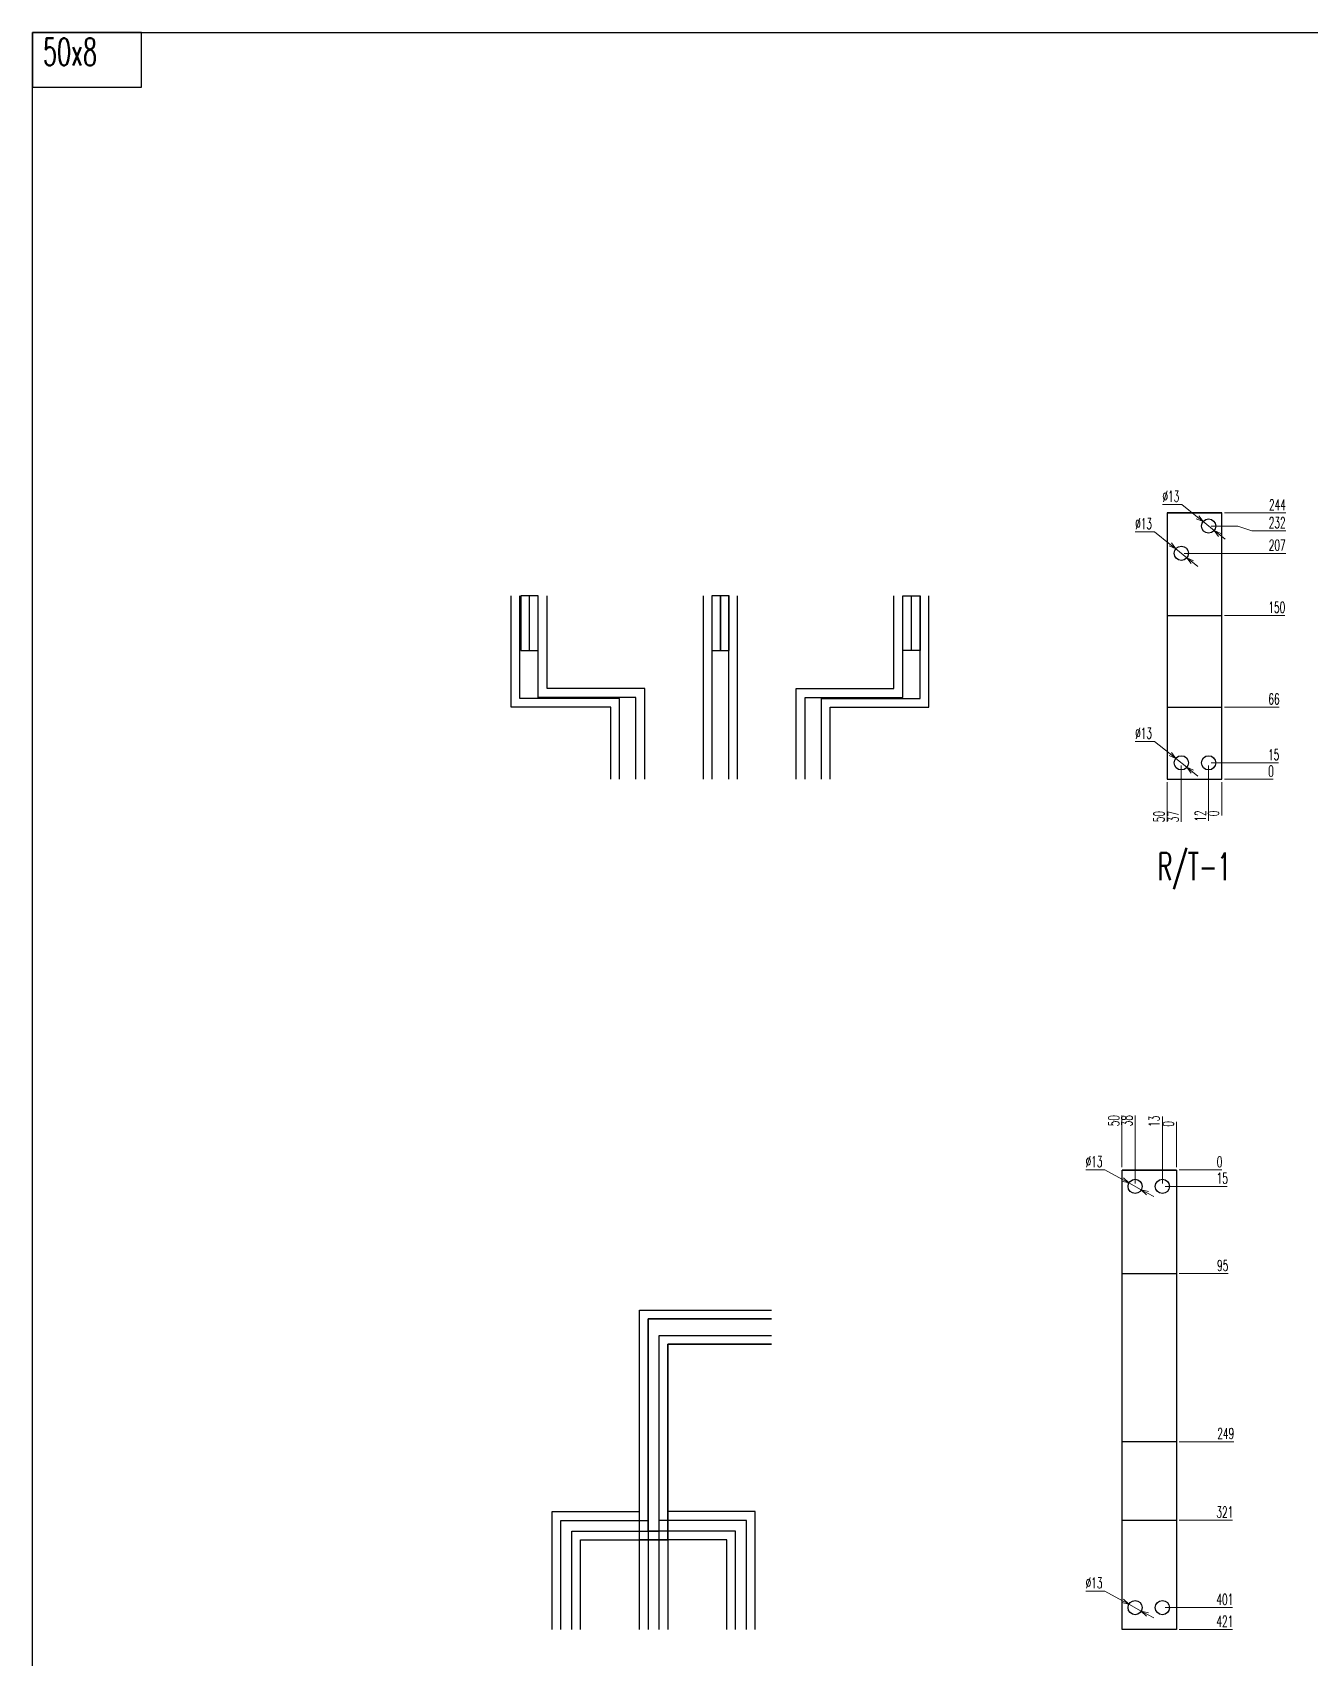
# Model space of a CAD drawing. Header units: millimetres. Extents: x 44190 to 77260, y -67199 to -50358.
# Drawn here: x 57471 to 58642, y -51847 to -50358 of the extents above; entities that cross this region are included whole.
import ezdxf
from ezdxf.enums import TextEntityAlignment as Align

# ---------------------------------------------------------------- set-up
doc = ezdxf.new("R2010")
doc.units = ezdxf.units.MM
doc.header["$LTSCALE"] = 3
doc.layers.add('@.VISIBLE', color=7, linetype='Continuous')
doc.layers.add('dim', color=7, linetype='Continuous')
doc.styles.add('Ann_w01', font='romans.shx', dxfattribs={"width": 0.6, "bigfont": 'chineset.shx'})
doc.dimstyles.new('Dim 01_SC05', dxfattribs={"dimscale": 5, "dimtxt": 2, "dimasz": 1.3, "dimexe": 0.5, "dimexo": 0.5, "dimgap": 0.5, "dimtad": 1, "dimtoh": 1, "dimdec": 1, "dimzin": 12, "dimdsep": 46, "dimtxsty": 'Ann_w01', "dimblk": 'OPEN30', "dimcen": 1.5, "dimclrd": 6, "dimclre": 6, "dimclrt": 3, "dimadec": 1, "dimazin": 3, "dimtm": 1e-09, "dimtfac": 1, "dimtdec": 1, "dimtmove": 0, "dimatfit": 3, "dimldrblk": 'OPEN30', "dimfxl": 1, "dimtolj": 1, "dimlwd": 20, "dimlwe": 20, "dimarcsym": 0})

# ---------------------------------------------------------------- blocks, each defined once
blk = doc.blocks.new('*D390')
at = {"color": 6, "lineweight": 20, "transparency": 16777216}
blk.add_line((58563.9, -51041.8), (58608.6, -51041.8), dxfattribs=at)
at = {"layer": 'Defpoints', "color": 0, "transparency": 16777216}
for p in [(58536.4, -51041.8), (58561.4, -51041.8), (58602.1, -51041.8)]:
    blk.add_point(p, dxfattribs=at)
at = {"color": 3, "transparency": 16777216, "insert": (58606.6, -51034.3), "char_height": 10, "attachment_point": 5, "style": 'Ann_w01'}
blk.add_mtext('\\A1;0', dxfattribs=at)
blk = doc.blocks.new('_Open30')
at = {"color": 0, "linetype": 'ByBlock', "lineweight": -2}
for p, q in [((-1, 0.27), (0, 0)), ((0, 0), (-1, -0.27)), ((0, 0), (-1, 0))]:
    blk.add_line(p, q, dxfattribs=at)
blk = doc.blocks.new('*D391')
at = {"color": 6, "lineweight": 20, "transparency": 16777216}
blk.add_line((58551.9, -51026.8), (58613.5, -51026.8), dxfattribs=at)
at = {"layer": 'Defpoints', "color": 0, "transparency": 16777216}
for p in [(58549.4, -51026.8), (58602.1, -51026.8), (58536.4, -51041.8)]:
    blk.add_point(p, dxfattribs=at)
at = {"color": 3, "transparency": 16777216, "insert": (58609.1, -51019.3), "char_height": 10, "attachment_point": 5, "style": 'Ann_w01'}
blk.add_mtext('\\A1;15', dxfattribs=at)
blk = doc.blocks.new('*D392')
at = {"color": 6, "lineweight": 20, "transparency": 16777216}
blk.add_line((58563.9, -50975.8), (58614.1, -50975.8), dxfattribs=at)
at = {"layer": 'Defpoints', "color": 0, "transparency": 16777216}
for p in [(58561.4, -50975.8), (58602.1, -50975.8), (58536.4, -51041.8)]:
    blk.add_point(p, dxfattribs=at)
at = {"color": 3, "transparency": 16777216, "insert": (58609.3, -50968.3), "char_height": 10, "attachment_point": 5, "style": 'Ann_w01'}
blk.add_mtext('\\A1;66', dxfattribs=at)
blk = doc.blocks.new('*D393')
at = {"color": 6, "lineweight": 20, "transparency": 16777216}
blk.add_line((58563.9, -50891.8), (58619.2, -50891.8), dxfattribs=at)
at = {"layer": 'Defpoints', "color": 0, "transparency": 16777216}
for p in [(58561.4, -50891.8), (58602.1, -50891.8), (58536.4, -51041.8)]:
    blk.add_point(p, dxfattribs=at)
at = {"color": 3, "transparency": 16777216, "insert": (58611.9, -50884.3), "char_height": 10, "attachment_point": 5, "style": 'Ann_w01'}
blk.add_mtext('\\A1;150', dxfattribs=at)
blk = doc.blocks.new('*D394')
at = {"color": 6, "lineweight": 20, "transparency": 16777216}
blk.add_line((58526.9, -50834.8), (58620.1, -50834.8), dxfattribs=at)
at = {"layer": 'Defpoints', "color": 0, "transparency": 16777216}
for p in [(58524.4, -50834.8), (58602.1, -50834.8), (58536.4, -51041.8)]:
    blk.add_point(p, dxfattribs=at)
at = {"color": 3, "transparency": 16777216, "insert": (58612.3, -50827.3), "char_height": 10, "attachment_point": 5, "style": 'Ann_w01'}
blk.add_mtext('\\A1;207', dxfattribs=at)
blk = doc.blocks.new('*D395')
at = {"color": 6, "lineweight": 20, "transparency": 16777216}
for p, q in [((58551.9, -50809.8), (58576.1, -50809.8)), ((58576.1, -50809.8), (58589.1, -50814.2)), ((58589.1, -50814.2), (58620.1, -50814.2))]:
    blk.add_line(p, q, dxfattribs=at)
at = {"layer": 'Defpoints', "color": 0, "transparency": 16777216}
for p in [(58549.4, -50809.8), (58602.1, -50814.2), (58536.4, -51041.8)]:
    blk.add_point(p, dxfattribs=at)
at = {"color": 3, "transparency": 16777216, "insert": (58612.3, -50806.7), "char_height": 10, "attachment_point": 5, "style": 'Ann_w01'}
blk.add_mtext('\\A1;232', dxfattribs=at)
blk = doc.blocks.new('*D396')
at = {"color": 6, "lineweight": 20, "transparency": 16777216}
blk.add_line((58563.9, -50797.8), (58620.3, -50797.8), dxfattribs=at)
at = {"layer": 'Defpoints', "color": 0, "transparency": 16777216}
for p in [(58561.4, -50797.8), (58602.1, -50797.8), (58536.4, -51041.8)]:
    blk.add_point(p, dxfattribs=at)
at = {"color": 3, "transparency": 16777216, "insert": (58612.5, -50790.3), "char_height": 10, "attachment_point": 5, "style": 'Ann_w01'}
blk.add_mtext('\\A1;244', dxfattribs=at)
blk = doc.blocks.new('*D397')
at = {"color": 6, "lineweight": 20, "transparency": 16777216}
blk.add_line((58511.4, -51044.3), (58511.4, -51080.8), dxfattribs=at)
at = {"layer": 'Defpoints', "color": 0, "transparency": 16777216}
for p in [(58511.4, -51041.8), (58561.4, -51041.8), (58511.4, -51068.6)]:
    blk.add_point(p, dxfattribs=at)
at = {"color": 3, "transparency": 16777216, "insert": (58503.9, -51076), "char_height": 10, "attachment_point": 5, "rotation": 90, "style": 'Ann_w01'}
blk.add_mtext('\\A1;50', dxfattribs=at)
blk = doc.blocks.new('*D398')
at = {"color": 6, "lineweight": 20, "transparency": 16777216}
blk.add_line((58524.4, -51029.3), (58524.4, -51080.8), dxfattribs=at)
at = {"layer": 'Defpoints', "color": 0, "transparency": 16777216}
for p in [(58524.4, -51026.8), (58561.4, -51041.8), (58524.4, -51068.6)]:
    blk.add_point(p, dxfattribs=at)
at = {"color": 3, "transparency": 16777216, "insert": (58516.9, -51076), "char_height": 10, "attachment_point": 5, "rotation": 90, "style": 'Ann_w01'}
blk.add_mtext('\\A1;37', dxfattribs=at)
blk = doc.blocks.new('*D399')
at = {"color": 6, "lineweight": 20, "transparency": 16777216}
blk.add_line((58549.4, -51029.3), (58549.4, -51080), dxfattribs=at)
at = {"layer": 'Defpoints', "color": 0, "transparency": 16777216}
for p in [(58549.4, -51026.8), (58561.4, -51041.8), (58549.4, -51068.6)]:
    blk.add_point(p, dxfattribs=at)
at = {"color": 3, "transparency": 16777216, "insert": (58541.9, -51075.5), "char_height": 10, "attachment_point": 5, "rotation": 90, "style": 'Ann_w01'}
blk.add_mtext('\\A1;12', dxfattribs=at)
blk = doc.blocks.new('*D400')
at = {"color": 6, "lineweight": 20, "transparency": 16777216}
blk.add_line((58561.4, -51044.3), (58561.4, -51075.1), dxfattribs=at)
at = {"layer": 'Defpoints', "color": 0, "transparency": 16777216}
for p in [(58561.4, -51041.8), (58561.4, -51041.8), (58561.4, -51068.6)]:
    blk.add_point(p, dxfattribs=at)
at = {"color": 3, "transparency": 16777216, "insert": (58553.9, -51073.1), "char_height": 10, "attachment_point": 5, "rotation": 90, "style": 'Ann_w01'}
blk.add_mtext('\\A1;0', dxfattribs=at)
blk = doc.blocks.new('*D401')
at = {"color": 6, "lineweight": 20, "transparency": 16777216}
for p, q in [((58482.2, -51007.1), (58499.8, -51007.1)), ((58499.8, -51007.1), (58514.3, -51018.6)), ((58529.5, -51030.8), (58519.3, -51022.7)), ((58534.6, -51034.9), (58539.6, -51038.9))]:
    blk.add_line(p, q, dxfattribs=at)
at = {"layer": 'Defpoints', "color": 0, "transparency": 16777216}
for p in [(58519.3, -51022.7), (58529.5, -51030.8)]:
    blk.add_point(p, dxfattribs=at)
at = {"color": 6, "lineweight": 20, "transparency": 16777216, "xscale": 6.5, "yscale": 6.5, "zscale": 6.5}
for p, rotation in [((58519.3, -51022.7), 321.3250815252098), ((58529.5, -51030.8), 141.3250815252099)]:
    blk.add_blockref('_Open30', p, dxfattribs=dict(at, rotation=rotation))
at = {"color": 3, "transparency": 16777216, "insert": (58489.8, -50999.6), "char_height": 10, "attachment_point": 5, "style": 'Ann_w01'}
blk.add_mtext('\\A1;∅13', dxfattribs=at)
blk = doc.blocks.new('*D402')
at = {"color": 6, "lineweight": 20, "transparency": 16777216}
for p, q in [((58482.2, -50815.1), (58499.8, -50815.1)), ((58499.8, -50815.1), (58514.3, -50826.6)), ((58529.5, -50838.8), (58519.3, -50830.7)), ((58534.6, -50842.9), (58539.6, -50846.9))]:
    blk.add_line(p, q, dxfattribs=at)
at = {"layer": 'Defpoints', "color": 0, "transparency": 16777216}
for p in [(58519.3, -50830.7), (58529.5, -50838.8)]:
    blk.add_point(p, dxfattribs=at)
at = {"color": 6, "lineweight": 20, "transparency": 16777216, "xscale": 6.5, "yscale": 6.5, "zscale": 6.5}
for p, rotation in [((58519.3, -50830.7), 321.3250815252249), ((58529.5, -50838.8), 141.3250815252249)]:
    blk.add_blockref('_Open30', p, dxfattribs=dict(at, rotation=rotation))
at = {"color": 3, "transparency": 16777216, "insert": (58489.8, -50807.6), "char_height": 10, "attachment_point": 5, "style": 'Ann_w01'}
blk.add_mtext('\\A1;∅13', dxfattribs=at)
blk = doc.blocks.new('*D403')
at = {"color": 6, "lineweight": 20, "transparency": 16777216}
for p, q in [((58507.2, -50790.1), (58524.8, -50790.1)), ((58524.8, -50790.1), (58539.3, -50801.6)), ((58554.5, -50813.8), (58544.3, -50805.7)), ((58559.6, -50817.9), (58564.6, -50821.9))]:
    blk.add_line(p, q, dxfattribs=at)
at = {"layer": 'Defpoints', "color": 0, "transparency": 16777216}
for p in [(58544.3, -50805.7), (58554.5, -50813.8)]:
    blk.add_point(p, dxfattribs=at)
at = {"color": 6, "lineweight": 20, "transparency": 16777216, "xscale": 6.5, "yscale": 6.5, "zscale": 6.5}
for p, rotation in [((58544.3, -50805.7), 321.3250815251848), ((58554.5, -50813.8), 141.3250815251848)]:
    blk.add_blockref('_Open30', p, dxfattribs=dict(at, rotation=rotation))
at = {"color": 3, "transparency": 16777216, "insert": (58514.8, -50782.6), "char_height": 10, "attachment_point": 5, "style": 'Ann_w01'}
blk.add_mtext('\\A1;∅13', dxfattribs=at)
blk = doc.blocks.new('*D470')
at = {"color": 6, "lineweight": 20, "transparency": 16777216}
blk.add_line((58522.5, -51820.8), (58571.2, -51820.8), dxfattribs=at)
at = {"layer": 'Defpoints', "color": 0, "transparency": 16777216}
for p in [(58495, -51399.8), (58520, -51820.8), (58555, -51820.8)]:
    blk.add_point(p, dxfattribs=at)
at = {"color": 3, "transparency": 16777216, "insert": (58564.3, -51813.3), "char_height": 10, "attachment_point": 5, "style": 'Ann_w01'}
blk.add_mtext('\\A1;421', dxfattribs=at)
blk = doc.blocks.new('*D471')
at = {"color": 6, "lineweight": 20, "transparency": 16777216}
blk.add_line((58509.5, -51800.8), (58571.2, -51800.8), dxfattribs=at)
at = {"layer": 'Defpoints', "color": 0, "transparency": 16777216}
for p in [(58495, -51399.8), (58507, -51800.8), (58555, -51800.8)]:
    blk.add_point(p, dxfattribs=at)
at = {"color": 3, "transparency": 16777216, "insert": (58564.3, -51793.3), "char_height": 10, "attachment_point": 5, "style": 'Ann_w01'}
blk.add_mtext('\\A1;401', dxfattribs=at)
blk = doc.blocks.new('*D472')
at = {"color": 6, "lineweight": 20, "transparency": 16777216}
blk.add_line((58522.5, -51720.8), (58571.2, -51720.8), dxfattribs=at)
at = {"layer": 'Defpoints', "color": 0, "transparency": 16777216}
for p in [(58495, -51399.8), (58520, -51720.8), (58555, -51720.8)]:
    blk.add_point(p, dxfattribs=at)
at = {"color": 3, "transparency": 16777216, "insert": (58564.3, -51713.3), "char_height": 10, "attachment_point": 5, "style": 'Ann_w01'}
blk.add_mtext('\\A1;321', dxfattribs=at)
blk = doc.blocks.new('*D473')
at = {"color": 6, "lineweight": 20, "transparency": 16777216}
blk.add_line((58522.5, -51648.8), (58572.6, -51648.8), dxfattribs=at)
at = {"layer": 'Defpoints', "color": 0, "transparency": 16777216}
for p in [(58495, -51399.8), (58520, -51648.8), (58555, -51648.8)]:
    blk.add_point(p, dxfattribs=at)
at = {"color": 3, "transparency": 16777216, "insert": (58565.1, -51641.3), "char_height": 10, "attachment_point": 5, "style": 'Ann_w01'}
blk.add_mtext('\\A1;249', dxfattribs=at)
blk = doc.blocks.new('*D474')
at = {"color": 6, "lineweight": 20, "transparency": 16777216}
blk.add_line((58522.5, -51494.8), (58567.2, -51494.8), dxfattribs=at)
at = {"layer": 'Defpoints', "color": 0, "transparency": 16777216}
for p in [(58495, -51399.8), (58520, -51494.8), (58555, -51494.8)]:
    blk.add_point(p, dxfattribs=at)
at = {"color": 3, "transparency": 16777216, "insert": (58562.3, -51487.3), "char_height": 10, "attachment_point": 5, "style": 'Ann_w01'}
blk.add_mtext('\\A1;95', dxfattribs=at)
blk = doc.blocks.new('*D475')
at = {"color": 6, "lineweight": 20, "transparency": 16777216}
blk.add_line((58509.5, -51414.8), (58566.3, -51414.8), dxfattribs=at)
at = {"layer": 'Defpoints', "color": 0, "transparency": 16777216}
for p in [(58495, -51399.8), (58507, -51414.8), (58555, -51414.8)]:
    blk.add_point(p, dxfattribs=at)
at = {"color": 3, "transparency": 16777216, "insert": (58561.9, -51407.3), "char_height": 10, "attachment_point": 5, "style": 'Ann_w01'}
blk.add_mtext('\\A1;15', dxfattribs=at)
blk = doc.blocks.new('*D476')
at = {"color": 6, "lineweight": 20, "transparency": 16777216}
blk.add_line((58522.5, -51399.8), (58561.5, -51399.8), dxfattribs=at)
at = {"layer": 'Defpoints', "color": 0, "transparency": 16777216}
for p in [(58495, -51399.8), (58520, -51399.8), (58555, -51399.8)]:
    blk.add_point(p, dxfattribs=at)
at = {"color": 3, "transparency": 16777216, "insert": (58559.5, -51392.3), "char_height": 10, "attachment_point": 5, "style": 'Ann_w01'}
blk.add_mtext('\\A1;0', dxfattribs=at)
blk = doc.blocks.new('*D477')
at = {"color": 6, "lineweight": 20, "transparency": 16777216}
blk.add_line((58470, -51397.3), (58470, -51349.9), dxfattribs=at)
at = {"layer": 'Defpoints', "color": 0, "transparency": 16777216}
for p in [(58470, -51362.1), (58470, -51399.8), (58520, -51399.8)]:
    blk.add_point(p, dxfattribs=at)
at = {"color": 3, "transparency": 16777216, "insert": (58462.5, -51354.7), "char_height": 10, "attachment_point": 5, "rotation": 90, "style": 'Ann_w01'}
blk.add_mtext('\\A1;50', dxfattribs=at)
blk = doc.blocks.new('*D478')
at = {"color": 6, "lineweight": 20, "transparency": 16777216}
blk.add_line((58482, -51412.3), (58482, -51349.9), dxfattribs=at)
at = {"layer": 'Defpoints', "color": 0, "transparency": 16777216}
for p in [(58482, -51362.1), (58520, -51399.8), (58482, -51414.8)]:
    blk.add_point(p, dxfattribs=at)
at = {"color": 3, "transparency": 16777216, "insert": (58474.5, -51354.7), "char_height": 10, "attachment_point": 5, "rotation": 90, "style": 'Ann_w01'}
blk.add_mtext('\\A1;38', dxfattribs=at)
blk = doc.blocks.new('*D479')
at = {"color": 6, "lineweight": 20, "transparency": 16777216}
blk.add_line((58507, -51412.3), (58507, -51350.7), dxfattribs=at)
at = {"layer": 'Defpoints', "color": 0, "transparency": 16777216}
for p in [(58507, -51362.1), (58520, -51399.8), (58507, -51414.8)]:
    blk.add_point(p, dxfattribs=at)
at = {"color": 3, "transparency": 16777216, "insert": (58499.5, -51355.2), "char_height": 10, "attachment_point": 5, "rotation": 90, "style": 'Ann_w01'}
blk.add_mtext('\\A1;13', dxfattribs=at)
blk = doc.blocks.new('*D480')
at = {"color": 6, "lineweight": 20, "transparency": 16777216}
blk.add_line((58520, -51397.3), (58520, -51355.6), dxfattribs=at)
at = {"layer": 'Defpoints', "color": 0, "transparency": 16777216}
for p in [(58520, -51362.1), (58520, -51399.8), (58520, -51399.8)]:
    blk.add_point(p, dxfattribs=at)
at = {"color": 3, "transparency": 16777216, "insert": (58512.5, -51357.6), "char_height": 10, "attachment_point": 5, "rotation": 90, "style": 'Ann_w01'}
blk.add_mtext('\\A1;0', dxfattribs=at)
blk = doc.blocks.new('*D481')
at = {"color": 6, "lineweight": 20, "transparency": 16777216}
for p, q in [((58436.8, -51785.6), (58454.4, -51785.6)), ((58454.4, -51785.6), (58470.6, -51794.5)), ((58487.7, -51804), (58476.3, -51797.7)), ((58493.4, -51807.1), (58499.1, -51810.2))]:
    blk.add_line(p, q, dxfattribs=at)
at = {"layer": 'Defpoints', "color": 0, "transparency": 16777216}
for p in [(58476.3, -51797.7), (58487.7, -51804)]:
    blk.add_point(p, dxfattribs=at)
at = {"color": 6, "lineweight": 20, "transparency": 16777216, "xscale": 6.5, "yscale": 6.5, "zscale": 6.5}
for p, rotation in [((58476.3, -51797.7), 331.1196851889512), ((58487.7, -51804), 151.1196851889512)]:
    blk.add_blockref('_Open30', p, dxfattribs=dict(at, rotation=rotation))
at = {"color": 3, "transparency": 16777216, "insert": (58444.4, -51778.1), "char_height": 10, "attachment_point": 5, "style": 'Ann_w01'}
blk.add_mtext('\\A1;∅13', dxfattribs=at)
blk = doc.blocks.new('*D482')
at = {"color": 6, "lineweight": 20, "transparency": 16777216}
for p, q in [((58436.8, -51399.6), (58454.4, -51399.6)), ((58454.4, -51399.6), (58470.6, -51408.5)), ((58487.7, -51418), (58476.3, -51411.7)), ((58493.4, -51421.1), (58499.1, -51424.2))]:
    blk.add_line(p, q, dxfattribs=at)
at = {"layer": 'Defpoints', "color": 0, "transparency": 16777216}
for p in [(58476.3, -51411.7), (58487.7, -51418)]:
    blk.add_point(p, dxfattribs=at)
at = {"color": 6, "lineweight": 20, "transparency": 16777216, "xscale": 6.5, "yscale": 6.5, "zscale": 6.5}
for p, rotation in [((58476.3, -51411.7), 331.1196851891128), ((58487.7, -51418), 151.1196851891129)]:
    blk.add_blockref('_Open30', p, dxfattribs=dict(at, rotation=rotation))
at = {"color": 3, "transparency": 16777216, "insert": (58444.4, -51392.1), "char_height": 10, "attachment_point": 5, "style": 'Ann_w01'}
blk.add_mtext('\\A1;∅13', dxfattribs=at)

msp = doc.modelspace()

# ---------------------------------------------------------------- linework, layer by layer
at = {"color": 1}
msp.add_line((57926.97, -50923.74), (57926.97, -50873.74), dxfattribs=at)
at = {"color": 4}
msp.add_line((58276.97, -50923.74), (58276.97, -50873.74), dxfattribs=at)
msp.add_lwpolyline([(57471.29, -50357.53), (62010.49, -50357.53), (62010.49, -54149.32), (57471.29, -54149.32)], close=True)
at = {"color": 1}
for points in [[(58001.47, -51041.75), (58001.47, -50975.75), (57909.97, -50975.75), (57909.97, -50873.74)], [(58009.47, -51041.75), (58009.47, -50967.75), (57917.97, -50967.75), (57917.97, -50873.74)], [(58024.47, -51041.75), (58024.47, -50966.75), (57934.97, -50966.75), (57934.97, -50873.74)], [(58032.47, -51041.75), (58032.47, -50958.75), (57942.97, -50958.75), (57942.97, -50873.74)]]:
    msp.add_lwpolyline(points, dxfattribs=at)
msp.add_lwpolyline([(57918.97, -50923.74), (57934.97, -50923.74), (57934.97, -50873.74), (57918.97, -50873.74)], close=True, dxfattribs=at)
at = {"color": 2}
for points in [[(58086.47, -51041.75), (58086.47, -50873.74)], [(58094.47, -51041.75), (58094.47, -50873.74)], [(58109.47, -51041.75), (58109.47, -50873.74)], [(58117.47, -51041.75), (58117.47, -50873.74)]]:
    msp.add_lwpolyline(points, dxfattribs=at)
for points in [[(58093.97, -50923.74), (58101.97, -50923.74), (58101.97, -50873.74), (58093.97, -50873.74)], [(58101.97, -50923.74), (58109.97, -50923.74), (58109.97, -50873.74), (58101.97, -50873.74)]]:
    msp.add_lwpolyline(points, close=True, dxfattribs=at)
at = {"color": 4}
for points in [[(58171.47, -51041.75), (58171.47, -50958.75), (58260.97, -50958.75), (58260.97, -50873.74)], [(58179.47, -51041.75), (58179.47, -50966.75), (58268.97, -50966.75), (58268.97, -50873.74)], [(58194.47, -51041.75), (58194.47, -50967.75), (58284.97, -50967.75), (58284.97, -50873.74)], [(58202.47, -51041.75), (58202.47, -50975.75), (58292.97, -50975.75), (58292.97, -50873.74)]]:
    msp.add_lwpolyline(points, dxfattribs=at)
msp.add_lwpolyline([(58284.97, -50923.74), (58268.97, -50923.74), (58268.97, -50873.74), (58284.97, -50873.74)], close=True, dxfattribs=at)
at = {"layer": '@.VISIBLE', "color": 1}
for p, q in [((58511.42, -50797.75), (58561.42, -50797.75)), ((58511.42, -50891.75), (58561.42, -50891.75)), ((58511.42, -50975.75), (58561.42, -50975.75)), ((58511.42, -51041.75), (58561.42, -51041.75)), ((58520.03, -51399.83), (58470.03, -51399.83)), ((58520.03, -51494.83), (58470.03, -51494.83)), ((58520.03, -51648.83), (58470.03, -51648.83)), ((58520.03, -51720.83), (58470.03, -51720.83)), ((58520.03, -51820.83), (58470.03, -51820.83))]:
    msp.add_line(p, q, dxfattribs=at)
at = {"layer": '@.VISIBLE'}
msp.add_lwpolyline([(57471.29, -50407.53), (57571.29, -50407.53), (57571.29, -50357.53), (57471.29, -50357.53)], close=True, dxfattribs=at)
at = {"layer": '@.VISIBLE', "color": 1}
for points in [[(58561.42, -50797.75), (58511.42, -50797.75), (58511.42, -51041.75), (58561.42, -51041.75)], [(58470.03, -51399.83), (58520.03, -51399.83), (58520.03, -51820.83), (58470.03, -51820.83)]]:
    msp.add_lwpolyline(points, close=True, dxfattribs=at)
at = {"layer": '@.VISIBLE', "color": 4}
for points in [[(57947.73, -51820.83), (57947.73, -51712.83), (58027.73, -51712.83), (58027.76, -51528.21), (58148.77, -51528.33)], [(57955.73, -51820.83), (57955.73, -51720.83), (58035.73, -51720.83), (58035.76, -51536.21), (58148.77, -51536.33)], [(57965.73, -51820.83), (57965.73, -51730.83), (58045.73, -51730.83), (58045.73, -51551.33), (58148.77, -51551.33)], [(57973.73, -51820.83), (57973.73, -51738.83), (58053.73, -51738.83), (58053.73, -51559.33), (58148.77, -51559.33)]]:
    msp.add_lwpolyline(points, dxfattribs=at)
at = {"layer": '@.VISIBLE', "color": 2}
for points in [[(58027.73, -51820.83), (58027.73, -51528.21), (58148.78, -51528.33)], [(58148.77, -51536.33), (58035.73, -51536.21), (58035.73, -51820.83)], [(58045.73, -51820.83), (58045.73, -51551.33), (58148.77, -51551.33)], [(58148.77, -51559.33), (58053.73, -51559.33), (58053.73, -51820.83)]]:
    msp.add_lwpolyline(points, dxfattribs=at)
at = {"layer": '@.VISIBLE', "color": 1}
for points in [[(58107.73, -51820.83), (58107.73, -51738.83), (58027.73, -51738.83), (58027.73, -51528.33), (58148.73, -51528.33)], [(58115.73, -51820.83), (58115.73, -51730.83), (58035.73, -51730.83), (58035.73, -51536.33), (58148.73, -51536.33)], [(58125.73, -51820.83), (58125.73, -51720.83), (58045.73, -51720.83), (58045.73, -51551.33), (58148.77, -51551.33)], [(58133.73, -51820.83), (58133.73, -51712.83), (58053.73, -51712.83), (58053.73, -51559.33), (58148.77, -51559.33)]]:
    msp.add_lwpolyline(points, dxfattribs=at)
for centre in [(58549.42, -50809.75), (58524.42, -50834.75), (58524.42, -51026.75), (58549.42, -51026.75), (58482.03, -51414.83), (58507.03, -51414.83), (58482.03, -51800.83), (58507.03, -51800.83)]:
    msp.add_circle(centre, 6.5, dxfattribs=at)

# ---------------------------------------------------------------- texts
at = {"layer": 'dim', "color": 1, "style": 'Ann_w01', "width": 0.6}
msp.add_text('50x8', height=25, dxfattribs=at).set_placement((57480.99, -50395.17), align=Align.BOTTOM_LEFT)
at = {"layer": 'dim', "color": 0, "style": 'Ann_w01', "width": 0.6}
msp.add_text('R/T-1', height=25, dxfattribs=at).set_placement((58536.42, -51121.75), align=Align.MIDDLE_CENTER)

# ---------------------------------------------------------------- dimensions: what is measured, and where the dimension line sits
for p1, p2, picture, middle in [((58554.49, -50813.82), (58544.34, -50805.69), '*D403', (58514.75, -50790.07)), ((58529.49, -50838.82), (58519.34, -50830.69), '*D402', (58489.75, -50815.07)), ((58529.49, -51030.82), (58519.34, -51022.69), '*D401', (58489.75, -51007.07)), ((58487.72, -51417.97), (58476.34, -51411.69), '*D482', (58444.37, -51399.61)), ((58487.72, -51803.97), (58476.34, -51797.69), '*D481', (58444.37, -51785.61))]:
    dim = msp.add_diameter_dim_2p(p1=p1, p2=p2, dimstyle='Dim 01_SC05')
    dim.commit()
    dim.dimension.update_dxf_attribs({"geometry": picture, "text_midpoint": middle, "dimtype": 163})
for feature_location, offset, dtype, origin, picture, middle in [((58561.42, -50797.75), (40.72, 0), 0, (58536.42, -51041.75), '*D396', (58612.49, -50790.25)), ((58549.42, -50809.75), (52.72, -4.44), 0, (58536.42, -51041.75), '*D395', (58612.35, -50806.69)), ((58524.42, -50834.75), (77.72, 0), 0, (58536.42, -51041.75), '*D394', (58612.35, -50827.25)), ((58561.42, -50891.75), (40.72, 0), 0, (58536.42, -51041.75), '*D393', (58611.92, -50884.25)), ((58561.42, -50975.75), (40.72, 0), 0, (58536.42, -51041.75), '*D392', (58609.35, -50968.25)), ((58524.42, -51026.75), (0, -41.86), 1, (58561.42, -51041.75), '*D398', (58516.92, -51075.97)), ((58549.42, -51026.75), (0, -41.86), 1, (58561.42, -51041.75), '*D399', (58541.92, -51075.54)), ((58549.42, -51026.75), (52.72, 0), 0, (58536.42, -51041.75), '*D391', (58609.06, -51019.25)), ((58511.42, -51041.75), (0, -26.86), 1, (58561.42, -51041.75), '*D397', (58503.92, -51075.97)), ((58561.41513926, -51041.75433247), (40.71722102, 0), 0, (58536.41513926, -51041.75433247), '*D390', (58606.63236028, -51034.25433247)), ((58561.41513926, -51041.75433247), (0, -26.86193952), 1, (58561.41513926, -51041.75433247), '*D400', (58553.91513926, -51073.11627199)), ((58470.03, -51399.83), (0, 37.74), 1, (58520.03, -51399.83), '*D477', (58462.53, -51354.73)), ((58482.03, -51414.83), (0, 52.74), 1, (58520.03, -51399.83), '*D478', (58474.53, -51354.73)), ((58507.03, -51414.83), (0, 52.74), 1, (58520.03, -51399.83), '*D479', (58499.53, -51355.16)), ((58520.02772239, -51399.82824175), (0, 37.74082266), 1, (58520.02772239, -51399.82824175), '*D480', (58512.52772239, -51357.5874191)), ((58520.02772239, -51399.82824175), (34.96158339, 0), 0, (58495.02772239, -51399.82824175), '*D476', (58559.48930578, -51392.32824175)), ((58520.03, -51820.83), (34.96, 0), 0, (58495.03, -51399.83), '*D470', (58564.35, -51813.33)), ((58507.03, -51800.83), (47.96, 0), 0, (58495.03, -51399.83), '*D471', (58564.35, -51793.33)), ((58520.03, -51720.83), (34.96, 0), 0, (58495.03, -51399.83), '*D472', (58564.35, -51713.33)), ((58520.03, -51648.83), (34.96, 0), 0, (58495.03, -51399.83), '*D473', (58565.06, -51641.33)), ((58520.03, -51494.83), (34.96, 0), 0, (58495.03, -51399.83), '*D474', (58562.35, -51487.33)), ((58507.03, -51414.83), (47.96, 0), 0, (58495.03, -51399.83), '*D475', (58561.92, -51407.33))]:
    dim = msp.add_ordinate_dim(feature_location=feature_location, offset=offset, dtype=dtype, origin=origin, dimstyle='Dim 01_SC05')
    dim.commit()
    dim.dimension.update_dxf_attribs({"geometry": picture, "text_midpoint": middle})

doc.saveas('drawing.dxf')
